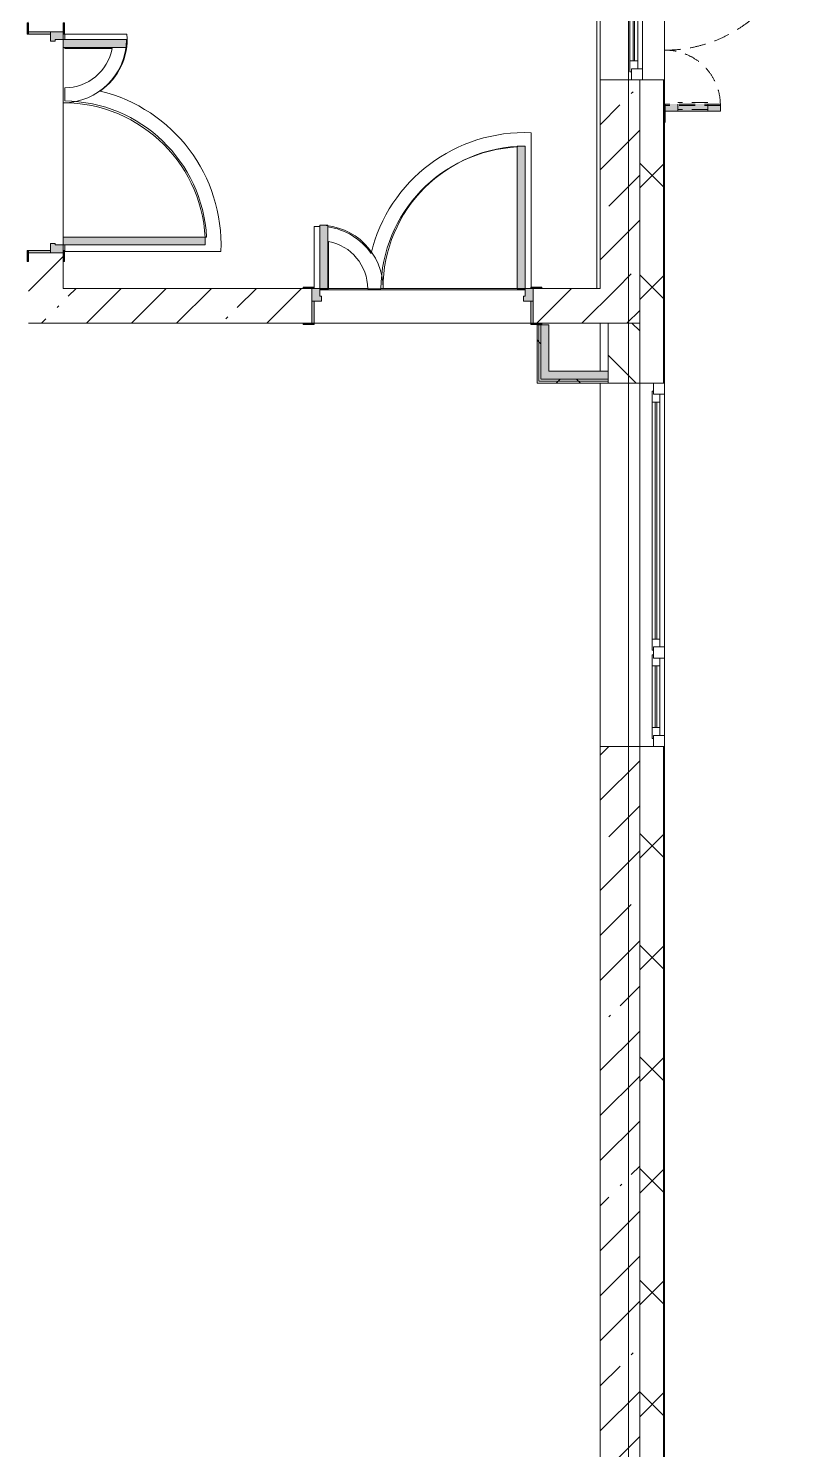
# Model space of a CAD drawing. Header units: millimetres. Extents: x 35146 to 234858, y -8553 to 29000.
# Drawn here: x 226884 to 231779, y 3249 to 12246 of the extents above; entities that cross this region are included whole.
import ezdxf

# ---------------------------------------------------------------- set-up
doc = ezdxf.new("R2010")
doc.units = ezdxf.units.MM
doc.linetypes.add('200_ШТРИХ__ш1_п0_6_', pattern=[160, 100, -60])
doc.linetypes.add('Осевая', pattern=[3175, 635, -476.25, 1587.5, -476.25])
for name, color, linetype, lineweight in [('A-DETL-MBND', 7, '200_ШТРИХ__ш1_п0_6_', 9), ('A-GLAZ-2', 7, 'Continuous', 5), ('A-WALL', 7, 'Continuous', 9), ('A-WALL-4', 7, 'Continuous', 5), ('I-WALL-3', 7, 'Continuous', 5), ('Оси', 7, 'Continuous', 9), ('Оси-2', 7, 'Осевая', 9)]:
    doc.layers.add(name, color=color, linetype=linetype, lineweight=lineweight)
for name, color, linetype, lineweight, true_color in [('A-DOOR-1', 7, 'Continuous', 5, 0xaaaaaa), ('A-DOOR-2', 7, 'Continuous', 5, 0xe2e2e2), ('A-DOOR-FRAM-1', 7, 'Continuous', 5, 0xe2e2e2), ('A-DOOR-FRAM-2', 7, 'Continuous', 5, 0xaaaaaa), ('A-FLOR-1', 7, 'Continuous', 5, 0xaaaaaa), ('I-WALL-2', 7, 'Continuous', 9, 0xe7e7e7)]:
    doc.layers.add(name, color=color, linetype=linetype, lineweight=lineweight, true_color=true_color)
pattern_1 = [(45, (105674.2, 0), (-285.1231, 285.1231), []), (45, (105959.3, 0), (-285.1231, 285.1231), [504.031, -100.806, 16.764, -84.042])]
pattern_2 = [(45, (105674.2, 0), (-530.33, 530.33), []), (135, (105674.2, 0), (-530.33, -530.33), [])]

# ---------------------------------------------------------------- blocks, each defined once
blk = doc.blocks.new('110_Дверь_СКБ_2Ст - Д-5_п_ Из игровой в коридор-32679362-2_5_2_птичка')
at = {"layer": 'A-DOOR-2'}
for points in [[(612.5, 110), (662.5, 110), (662.5, 1010), (612.5, 1010), (612.5, 152.6)], [(-587.5, 110), (-587.5, 510), (-637.5, 510), (-637.5, 110)], [(712.5, -110), (712.5, 30), (697.5, 30), (697.5, -110)]]:
    blk.add_hatch(color=256, dxfattribs=at).paths.add_polyline_path(points)
h = blk.add_hatch(color=256, dxfattribs=at)
h.paths.add_polyline_path([(652.5, 30), (712.5, 30), (712.5, 110), (662.5, 110), (662.5, 60), (652.5, 60)])
h.paths.add_polyline_path([(-687.5, 30), (-627.5, 30), (-627.5, 60), (-637.5, 60), (-637.5, 110), (-687.5, 110)])
at = {"layer": 'A-DOOR-FRAM-1'}
for points in [[(-672.5, 110), (-672.5, 118), (-742.5, 118), (-742.5, 110)], [(767.5, 110), (767.5, 118), (697.5, 118), (697.5, 110)], [(-672.5, -110), (-672.5, 30), (-687.5, 30), (-687.5, -110)], [(-672.5, -118), (-672.5, -110), (-742.5, -110), (-742.5, -118)], [(767.5, -118), (767.5, -110), (697.5, -110), (697.5, -118)]]:
    blk.add_hatch(color=256, dxfattribs=at).paths.add_polyline_path(points)
at = {"layer": 'A-DOOR-1'}
for p, q in [((662.5, 1010), (612.5, 1010)), ((612.5, 1010), (612.5, 110)), ((662.5, 110), (662.5, 1010)), ((-637.5, 510), (-637.5, 110)), ((-587.5, 510), (-637.5, 510)), ((-587.5, 110), (-587.5, 510)), ((-637.5, 110), (-587.5, 110)), ((612.5, 110), (662.5, 110))]:
    blk.add_line(p, q, dxfattribs=at)
for centre, radius, start, end in [((662.5, 110), 900, 90, 180), ((-637.5, 110), 400, 360, 90)]:
    blk.add_arc(centre, radius, start, end, dxfattribs=at)
at = {"layer": 'A-DOOR-FRAM-2'}
for p, q in [((-672.5, 118), (-742.5, 118)), ((-742.5, 118), (-742.5, 110)), ((-742.5, 110), (-672.5, 110)), ((-637.5, 110), (-687.5, 110)), ((-687.5, 110), (-687.5, 30)), ((-672.5, 110), (-672.5, 118)), ((-637.5, 60), (-637.5, 110)), ((662.5, 110), (662.5, 60)), ((712.5, 110), (662.5, 110)), ((767.5, 118), (697.5, 118)), ((697.5, 118), (697.5, 110)), ((697.5, 110), (767.5, 110)), ((712.5, 30), (712.5, 110)), ((767.5, 110), (767.5, 118)), ((-687.5, 30), (-627.5, 30)), ((-672.5, 30), (-687.5, 30)), ((-687.5, 30), (-687.5, -110)), ((-672.5, -110), (-672.5, 30)), ((-627.5, 60), (-637.5, 60)), ((-627.5, 30), (-627.5, 60)), ((662.5, 60), (652.5, 60)), ((652.5, 60), (652.5, 30)), ((652.5, 30), (712.5, 30)), ((712.5, 30), (697.5, 30)), ((697.5, 30), (697.5, -110)), ((712.5, -110), (712.5, 30)), ((-672.5, -110), (-742.5, -110)), ((-742.5, -110), (-742.5, -118)), ((-742.5, -118), (-672.5, -118)), ((-687.5, -110), (-672.5, -110)), ((-672.5, -118), (-672.5, -110)), ((697.5, -110), (712.5, -110)), ((767.5, -110), (697.5, -110)), ((697.5, -110), (697.5, -118)), ((697.5, -118), (767.5, -118)), ((767.5, -118), (767.5, -110))]:
    blk.add_line(p, q, dxfattribs=at)
blk = doc.blocks.new('110_Дверь_СКБ_2Ст - Д-1_л_Лестничная клетка EIS60 2-32142534-2_5_2_птичка')
at = {"layer": 'A-DOOR-2'}
for points in [[(662.5, 110), (662.5, 1010), (612.5, 1010), (612.5, 110)], [(-587.5, 510), (-637.5, 510), (-637.5, 110), (-587.5, 110), (-587.5, 433.2)], [(712.5, 30), (697.5, 30), (697.5, -110), (712.5, -110), (712.5, -30.6)]]:
    blk.add_hatch(color=256, dxfattribs=at).paths.add_polyline_path(points)
h = blk.add_hatch(color=256, dxfattribs=at)
h.paths.add_polyline_path([(712.5, 110), (662.5, 110), (662.5, 60), (652.5, 60), (652.5, 30), (712.5, 30)])
h.paths.add_polyline_path([(-627.5, 30), (-627.5, 60), (-637.5, 60), (-637.5, 110), (-687.5, 110), (-687.5, 30)])
at = {"layer": 'A-DOOR-FRAM-1'}
for points in [[(-672.5, 110), (-672.5, 118), (-742.5, 118), (-742.5, 110)], [(767.5, 110), (767.5, 118), (697.5, 118), (697.5, 110)], [(-672.5, 30), (-687.5, 30), (-687.5, -110), (-672.5, -110), (-672.5, -30.6)], [(-672.5, -110), (-742.5, -110), (-742.5, -118), (-672.5, -118)], [(767.5, -118), (767.5, -110), (697.5, -110), (697.5, -118)]]:
    blk.add_hatch(color=256, dxfattribs=at).paths.add_polyline_path(points)
at = {"layer": 'A-DOOR-1'}
for p, q in [((662.5, 1010), (612.5, 1010)), ((612.5, 1010), (612.5, 110)), ((662.5, 110), (662.5, 1010)), ((-637.5, 510), (-637.5, 110)), ((-587.5, 510), (-637.5, 510)), ((-587.5, 110), (-587.5, 510)), ((-637.5, 110), (-587.5, 110)), ((612.5, 110), (662.5, 110))]:
    blk.add_line(p, q, dxfattribs=at)
for centre, radius, start, end in [((662.5, 110), 900, 90, 180), ((-637.5, 110), 400, 360, 90)]:
    blk.add_arc(centre, radius, start, end, dxfattribs=at)
at = {"layer": 'A-DOOR-FRAM-2'}
for p, q in [((-672.5, 118), (-742.5, 118)), ((-742.5, 118), (-742.5, 110)), ((-742.5, 110), (-672.5, 110)), ((-637.5, 110), (-687.5, 110)), ((-687.5, 110), (-687.5, 30)), ((-672.5, 110), (-672.5, 118)), ((-637.5, 60), (-637.5, 110)), ((662.5, 110), (662.5, 60)), ((712.5, 110), (662.5, 110)), ((767.5, 118), (697.5, 118)), ((697.5, 118), (697.5, 110)), ((697.5, 110), (767.5, 110)), ((712.5, 30), (712.5, 110)), ((767.5, 110), (767.5, 118)), ((-687.5, 30), (-627.5, 30)), ((-672.5, 30), (-687.5, 30)), ((-687.5, 30), (-687.5, -110)), ((-672.5, -110), (-672.5, 30)), ((-627.5, 60), (-637.5, 60)), ((-627.5, 30), (-627.5, 60)), ((662.5, 60), (652.5, 60)), ((652.5, 60), (652.5, 30)), ((652.5, 30), (712.5, 30)), ((712.5, 30), (697.5, 30)), ((697.5, 30), (697.5, -110)), ((712.5, -110), (712.5, 30)), ((-672.5, -110), (-742.5, -110)), ((-742.5, -110), (-742.5, -118)), ((-742.5, -118), (-672.5, -118)), ((-687.5, -110), (-672.5, -110)), ((-672.5, -118), (-672.5, -110)), ((697.5, -110), (712.5, -110)), ((767.5, -110), (697.5, -110)), ((697.5, -110), (697.5, -118)), ((697.5, -118), (767.5, -118)), ((767.5, -118), (767.5, -110))]:
    blk.add_line(p, q, dxfattribs=at)
blk = doc.blocks.new('120_Окно_СКБ_1Ст - 120_Окно_СКБ_1Ст 1200х2500_h_ с форточкой2-24160662-2_5_2_птичка')
at = {"layer": 'A-GLAZ-2'}
for p, q in [((-600, -127), (-600, -57)), ((-600, -57), (-530, -57)), ((600, -57), (-600, -57)), ((-530, -57), (-530, -127)), ((530, -87), (-530, -87)), ((-530, -87), (-530, -127)), ((-480, -137), (-480, -87)), ((480, -137), (480, -87)), ((530, -127), (530, -57)), ((530, -57), (600, -57)), ((530, -127), (530, -87)), ((600, -57), (600, -127)), ((-530, -127), (-600, -127)), ((-600, -127), (-550, -127)), ((-530, -127), (-550, -127)), ((-550, -127), (-550, -137)), ((-550, -137), (550, -137)), ((550, -137), (-550, -137)), ((-480, -107), (480, -107)), ((480, -117), (-480, -117)), ((600, -127), (530, -127)), ((550, -127), (530, -127)), ((550, -127), (600, -127)), ((550, -137), (550, -127))]:
    blk.add_line(p, q, dxfattribs=at)
blk = doc.blocks.new('120_Окно_СКБ_2Ст_Фрамуга сверху - 120_Окно_СКБ_2Ст_2300х2500_h_ ДОО-22877051-2_5_2_птичка')
at = {"layer": 'A-GLAZ-2'}
for p, q in [((-1150, 13), (-1150, 83)), ((-1150, 83), (-1080, 83)), ((1150, 83), (-1150, 83)), ((-1080, 13), (-1150, 13)), ((-1150, 13), (-1100, 13)), ((-1080, 13), (-1100, 13)), ((-1100, 13), (-1100, 3)), ((-1100, 3), (540, 3)), ((540, 3), (-1100, 3)), ((-1080, 83), (-1080, 13)), ((-1080, 83), (1080, 83)), ((520, 53), (-1080, 53)), ((-1080, 53), (-1080, 13)), ((-1030, 3), (-1030, 53)), ((-1030, 33), (470, 33)), ((470, 23), (-1030, 23)), ((470, 3), (470, 53)), ((520, 13), (520, 83)), ((520, 83), (590, 83)), ((520, 13), (520, 53)), ((590, 13), (520, 13)), ((540, 13), (520, 13)), ((540, 13), (570, 13)), ((540, 13), (570, 13)), ((540, 3), (540, 13)), ((590, 13), (570, 13)), ((570, 13), (570, 3)), ((570, 3), (1100, 3)), ((1100, 3), (570, 3)), ((590, 83), (590, 13)), ((1080, 53), (590, 53)), ((590, 53), (590, 13)), ((640, 3), (640, 53)), ((640, 33), (1030, 33)), ((1030, 23), (640, 23)), ((1030, 3), (1030, 53)), ((1080, 13), (1080, 83)), ((1080, 83), (1150, 83)), ((1080, 13), (1080, 53)), ((1150, 13), (1080, 13)), ((1100, 13), (1080, 13)), ((1100, 13), (1150, 13)), ((1100, 3), (1100, 13)), ((1150, 83), (1150, 13))]:
    blk.add_line(p, q, dxfattribs=at)
blk = doc.blocks.new('Дверь_Витражная_СКБ_2Ст - ВН-6-31912847-2_5_2_птичка')
at = {"layer": 'A-DETL-MBND'}
for points in [[(-643, -370), (-598, -370), (-598, -20), (-643, -20)], [(562, -884), (607, -884), (607, -20), (562, -20)]]:
    blk.add_hatch(color=256, dxfattribs=at).paths.add_polyline_path(points)
for p, q in [((-607, -20), (-715, -20)), ((-715, -20), (-607, -20)), ((-598, -20), (-643, -20)), ((-643, -370), (-643, -20)), ((-598, -20), (-643, -20)), ((-643, -20), (-643, -370)), ((-607, -370), (-607, -20)), ((-598, -370), (-598, -20)), ((-598, -370), (-598, -20)), ((562, -20), (607, -20)), ((562, -884), (562, -20)), ((562, -20), (562, -884)), ((607, -20), (562, -20)), ((607, -884), (607, -20)), ((607, -884), (607, -20)), ((607, -20), (715, -20)), ((607, -20), (715, -20)), ((607, -884), (607, -20)), ((-643, -100), (-598, -100)), ((-633, -290), (-633, -100)), ((-589, -290), (-589, -100)), ((553, -804), (553, -100)), ((607, -100), (562, -100)), ((597, -804), (597, -100)), ((-643, -290), (-598, -290)), ((-643, -370), (-598, -370)), ((-643, -370), (-598, -370)), ((607, -804), (562, -804)), ((607, -884), (562, -884)), ((562, -884), (607, -884))]:
    blk.add_line(p, q, dxfattribs=at)
for centre, radius, start, end in [((-607, -20), 350, 270, 0), ((607, -20), 864, 180, 270)]:
    blk.add_arc(centre, radius, start, end, dxfattribs=at)

msp = doc.modelspace()

# ---------------------------------------------------------------- hatches: boundary and pattern name
at = {"layer": 'A-WALL-4'}
h = msp.add_hatch(dxfattribs=at)
h.set_pattern_fill('FP_88', color=256, style=0, pattern_type=2)
h.set_pattern_definition([(45, (105674.2, 0), (-353.5534, 353.5534), []), (135, (105674.2, 0), (-353.5534, -353.5534), [])])
h.paths.add_polyline_path([(230754.2, -250), (230904.2, -250), (230904.2, 7700), (230754.2, 7700), (230754.2, -100)])
h.paths.add_polyline_path([(230904.2, 10000), (230904.2, 11920), (230754.2, 11920), (230754.2, 10000)])
h.paths.add_polyline_path([(230904.2, 13120), (230904.2, 21400), (230754.2, 21400), (230754.2, 13120)])
h = msp.add_hatch(dxfattribs=at)
h.set_pattern_fill('FP_98', color=256, style=0, pattern_type=2)
h.set_pattern_definition([(135, (105674.2, 0), (-176.7767, -176.7767), [])])
h.paths.add_polyline_path([(230673.7, 10000), (230754.2, 10000), (230754.2, 10380), (230554.2, 10380), (230554.2, 10000)])
at = {"layer": 'I-WALL-2'}
for points in [[(230179.2, 10025), (230179.2, 10370), (230129.2, 10370), (230129.2, 10025)], [(230179.2, 10025), (230554.2, 10025), (230554.2, 10075), (230179.2, 10075), (230179.2, 10064.1)]]:
    msp.add_hatch(color=256, dxfattribs=at).paths.add_polyline_path(points)
at = {"layer": 'I-WALL-3'}
h = msp.add_hatch(dxfattribs=at)
h.set_pattern_fill('FP_96', color=256, style=0, pattern_type=2)
h.set_pattern_definition(pattern_1)
h.paths.add_polyline_path([(230673.7, 10600), (230754.2, 10600), (230754.2, 11920), (230504.2, 11920), (230504.2, 10600)])
h.paths.add_polyline_path([(230754.2, 13120), (230754.2, 21400), (230504.2, 21400), (230504.2, 13120), (230673.7, 13120)])
h = msp.add_hatch(dxfattribs=at)
h.set_pattern_fill('FP_96', color=256, style=0, pattern_type=2)
h.set_pattern_definition(pattern_1)
h.paths.add_polyline_path([(226963.6, 10600), (227104.2, 10600), (227104.2, 10825), (226884.2, 10825), (226884.2, 10600)])
h.paths.add_polyline_path([(226963.6, 12225), (227104.2, 12225), (227104.2, 13400), (226884.2, 13400), (226884.2, 12225)])
h.paths.add_polyline_path([(226897.4, 13900), (227104.2, 13900), (227104.2, 18600), (226884.2, 18600), (226884.2, 13900)])
h = msp.add_hatch(dxfattribs=at)
h.set_pattern_fill('FP_99', color=256, style=0, pattern_type=2)
h.set_pattern_definition([(135, (105674.2, 0), (-353.5534, -353.5534), [])])
h.paths.add_polyline_path([(225004.2, 10400), (226884.2, 10400), (226884.2, 10600), (225004.2, 10600)])
h.paths.add_polyline_path([(213050.8, 10400), (213379.2, 10400), (213379.2, 10600), (213024.2, 10600), (213024.2, 10400)])
h.paths.add_polyline_path([(217224.7, 10400), (217604.2, 10400), (217604.2, 10600), (216854.2, 10600), (216854.2, 10400), (216884.2, 10400)])
h.paths.add_polyline_path([(214779.2, 10400), (215904.2, 10400), (215904.2, 10600), (214779.2, 10600), (214779.2, 10520)])
h = msp.add_hatch(dxfattribs=at)
h.set_pattern_fill('FP_96', color=256, style=0, pattern_type=2)
h.set_pattern_definition(pattern_1)
h.paths.add_polyline_path([(226884.2, 10380), (228679.2, 10380), (228679.2, 10600), (226884.2, 10600), (226884.2, 10400)])
h.paths.add_polyline_path([(230754.2, 10380), (230754.2, 10600), (230079.2, 10600), (230079.2, 10380), (230673.7, 10380)])
h = msp.add_hatch(dxfattribs=at)
h.set_pattern_fill('FP_200', color=256, style=0, pattern_type=2)
h.set_pattern_definition(pattern_2)
h.paths.add_polyline_path([(230116.7, 10000), (230116.7, 10370), (230104.2, 10370), (230104.2, 10000)])
h = msp.add_hatch(dxfattribs=at)
h.set_pattern_fill('FP_200', color=256, style=0, pattern_type=2)
h.set_pattern_definition(pattern_2)
h.paths.add_polyline_path([(230129.2, 10012.5), (230129.2, 10370), (230116.7, 10370), (230116.7, 10012.5)])
h = msp.add_hatch(dxfattribs=at)
h.set_pattern_fill('FP_200', color=256, style=0, pattern_type=2)
h.set_pattern_definition(pattern_2)
h.paths.add_polyline_path([(230116.7, 10000), (230554.2, 10000), (230554.2, 10012.5), (230116.7, 10012.5)])
h = msp.add_hatch(dxfattribs=at)
h.set_pattern_fill('FP_200', color=256, style=0, pattern_type=2)
h.set_pattern_definition(pattern_2)
h.paths.add_polyline_path([(230554.2, 10012.5), (230554.2, 10025), (230129.2, 10025), (230129.2, 10012.5), (230179.2, 10012.5)])
h = msp.add_hatch(dxfattribs=at)
h.set_pattern_fill('FP_96', color=256, style=0, pattern_type=2)
h.set_pattern_definition(pattern_1)
h.paths.add_polyline_path([(230504.2, -100), (230754.2, -100), (230754.2, 7700), (230504.2, 7700), (230504.2, 150)])

# ---------------------------------------------------------------- linework, layer by layer
at = {"layer": 'A-FLOR-1'}
for p, q in [((230483.2, 10600), (230483.2, 13450)), ((227508.1, 12208.3), (227114.5, 12208.3)), ((227114.5, 12208.3), (227114.5, 12175)), ((227114.5, 12125), (227114.5, 12118.3)), ((227114.5, 12118.3), (227414.2, 12118.3)), ((227114.5, 11869.8), (227114.5, 11786.7)), ((230068, 10608), (230068, 11585.5)), ((229978, 11495.1), (229978, 10597.4)), ((228693.9, 10990.9), (228693.9, 10608)), ((228012.2, 10924.2), (228004.2, 10924.2)), ((228783.9, 10597.4), (228783.9, 10897.1)), ((227114.5, 10875), (227114.5, 10834.2)), ((227114.5, 10834.2), (228102.6, 10834.2)), ((228729.2, 10597.4), (228783.9, 10597.4)), ((228729.2, 10590), (230029.2, 10590)), ((229032.5, 10597.4), (229115.6, 10597.4)), ((229978, 10597.4), (230029.2, 10597.4))]:
    msp.add_line(p, q, dxfattribs=at)
for centre, radius, start, end in [((227114.5, 12174.8), 395, 304.42231, 4.87345), ((227114.5, 12174.8), 305, 270, 349.33549), ((227103.5, 10876.8), 910, 2.99005, 89.3074), ((227103.5, 10876.8), 1000, 357.56236, 76.45029), ((230025.5, 10586.4), 1000, 87.56236, 166.45029), ((230025.5, 10586.4), 910, 92.99005, 179.3074), ((228727.5, 10597.4), 395, 89.75521, 94.87345), ((228727.5, 10597.4), 395, 34.42231, 82.4559), ((228727.5, 10597.4), 305, 360, 79.33549)]:
    msp.add_arc(centre, radius, start, end, dxfattribs=at)
at = {"layer": 'A-WALL'}
for p, q in [((230754.2, 11920), (230754.2, 10600)), ((230904.2, 10000), (230904.2, 11920)), ((230907.2, 10000), (230907.2, 11920)), ((230116.7, 10012.5), (230116.7, 10370)), ((230129.2, 10025), (230129.2, 10370)), ((230754.2, 10380), (230554.2, 10380)), ((230754.2, 10380), (230754.2, 10000)), ((230554.2, 10012.5), (230116.7, 10012.5)), ((230554.2, 10025), (230129.2, 10025)), ((230904.2, -250), (230904.2, 7700)), ((230907.2, -253), (230907.2, 7700))]:
    msp.add_line(p, q, dxfattribs=at)
at = {"layer": 'A-WALL-4'}
for p, q in [((230912.2, -258), (230912.2, 21558)), ((230912.2, 11920), (230754.2, 11920)), ((230754.2, 10600), (230754.2, 10380)), ((230554.2, 10380), (230554.2, 10075)), ((230554.2, 10000), (230912.2, 10000)), ((230912.2, 7700), (230754.2, 7700))]:
    msp.add_line(p, q, dxfattribs=at)
at = {"layer": 'I-WALL-3'}
for p, q in [((230504.2, 18412.5), (230504.2, 10600)), ((227104.2, 12125), (227104.2, 10925)), ((230754.2, 11920), (230504.2, 11920)), ((227104.2, 10600), (227104.2, 10770)), ((228624.2, 10600), (227104.2, 10600)), ((228783.9, 10600), (229032.2, 10600)), ((229115.8, 10600), (229978, 10600)), ((230504.2, 10600), (230134.2, 10600)), ((226884.2, 10380), (228624.2, 10380)), ((230064.2, 10380), (228694.2, 10380)), ((230104.2, 10370), (230104.2, 10000)), ((230179.2, 10370), (230104.2, 10370)), ((230134.2, 10380), (230554.2, 10380)), ((230179.2, 10075), (230179.2, 10370)), ((230504.2, 10075), (230504.2, 10380)), ((230104.2, 10000), (230554.2, 10000)), ((230554.2, 10075), (230179.2, 10075)), ((230504.2, 10000), (230504.2, 150)), ((230554.2, 10000), (230554.2, 10075)), ((230754.2, -100), (230754.2, 10000)), ((230754.2, 7700), (230504.2, 7700))]:
    msp.add_line(p, q, dxfattribs=at)
at = {"layer": 'Оси'}
for p, q in [((230684.2, 10029.8), (230684.2, 21915.1)), ((230684.2, -1906.3), (230684.2, 9979))]:
    msp.add_line(p, q, dxfattribs=at)
at = {"layer": 'Оси-2'}
msp.add_line((230684.2, 9979), (230684.2, 10029.8), dxfattribs=at)

# ---------------------------------------------------------------- block references
at = {"layer": 'A-DETL-MBND', "rotation": 89.99999999999957}
msp.add_blockref('Дверь_Витражная_СКБ_2Ст - ВН-6-31912847-2_5_2_птичка', (230895.2, 12365), dxfattribs=at)
at = {"layer": 'A-DOOR-1', "rotation": 269.9999999999999}
msp.add_blockref('110_Дверь_СКБ_2Ст - Д-1_л_Лестничная клетка EIS60 2-32142534-2_5_2_птичка', (226994.2, 11537.5), dxfattribs=at)
at = {"layer": 'A-DOOR-1'}
msp.add_blockref('110_Дверь_СКБ_2Ст - Д-5_п_ Из игровой в коридор-32679362-2_5_2_птичка', (229366.7, 10490), dxfattribs=at)
at = {"layer": 'A-GLAZ-2', "rotation": 269.9999999999999}
for name, p in [('120_Окно_СКБ_1Ст - 120_Окно_СКБ_1Ст 1200х2500_h_ с форточкой2-24160662-2_5_2_птичка', (230829.2, 12520)), ('120_Окно_СКБ_2Ст_Фрамуга сверху - 120_Окно_СКБ_2Ст_2300х2500_h_ ДОО-22877051-2_5_2_птичка', (230829.2, 8850))]:
    msp.add_blockref(name, p, dxfattribs=at)

doc.saveas('drawing.dxf')
